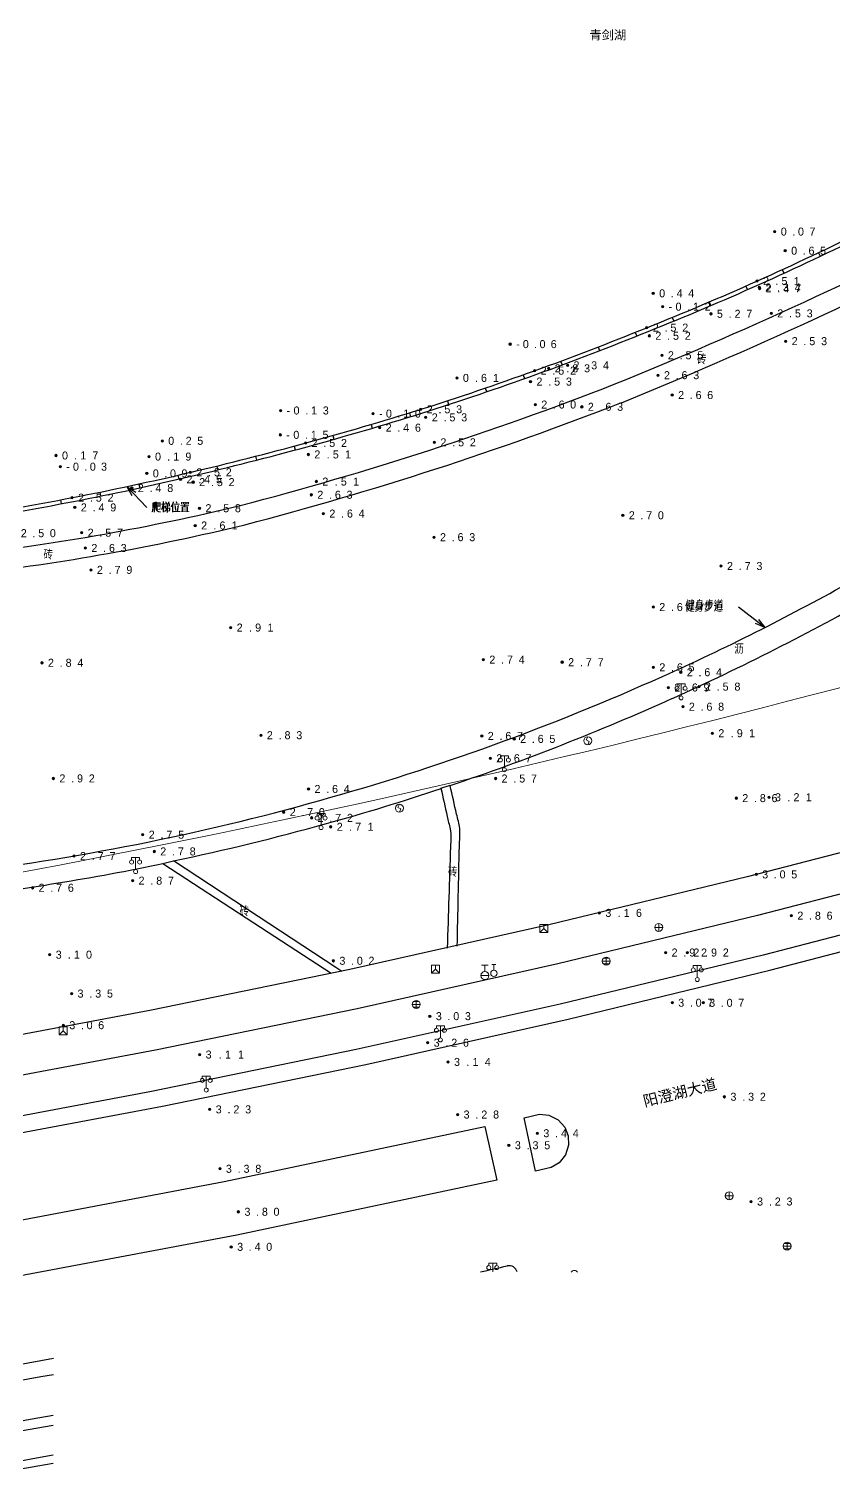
# Model space of a CAD drawing. Header units: metres. Extents: x 342272 to 345188, y 671156 to 672490.
# Drawn here: x 343589.8 to 343690.4, y 671171.1 to 671352.6 of the extents above; entities that cross this region are included whole.
import ezdxf
from ezdxf.enums import TextEntityAlignment as Align

# ---------------------------------------------------------------- set-up
doc = ezdxf.new("R2010")
doc.units = ezdxf.units.M
doc.header["$LTSCALE"] = 0.5
doc.header["$MEASUREMENT"] = 0
doc.layers.add('00-地形', color=251, linetype='Continuous')
doc.layers.add('00-现状标高', color=2, linetype='Continuous', lineweight=0, plot=False)
doc.layers.add('地块线', color=7, linetype='Continuous', lineweight=0, plot=False)
doc.layers.add('公共设施纪念物', color=8, linetype='Continuous', lineweight=0)
doc.layers.add('通讯及其他管线设施', color=252, linetype='Continuous', lineweight=0)
doc.styles.add('中等线体3.5', font='simhei.ttf', dxfattribs={"height": 2.75})
doc.styles.add('左斜等线体4.0', font='', dxfattribs={"height": 2.25})
doc.styles.add('正等线体2.0', font='MCS_Chinese1.shx', dxfattribs={"height": 2, "bigfont": 'MCS_Chinese1big.shx'})
doc.styles.add('细等线体2.5', font='MCS_Chinese1.shx', dxfattribs={"height": 2.5, "bigfont": 'MCS_Chinese1big.shx'})
doc.styles.get('左斜等线体4.0').set_extended_font_data('黑体', italic=True)

# ---------------------------------------------------------------- blocks, each defined once
blk = doc.blocks.new('155210_1')
at = {"layer": '公共设施纪念物', "lineweight": 0}
for p, q in [((-1, 2.9), (-1, 3.5)), ((-1, 3.5), (1, 3.5)), ((0, 0.5), (0, 3.5)), ((1, 3.5), (1, 2.9))]:
    blk.add_line(p, q, dxfattribs=at)
for centre in [(-1, 2.4), (0, 0), (1, 2.4)]:
    blk.add_circle(centre, 0.5, dxfattribs=at)
blk = doc.blocks.new('174201')
at = {"layer": '通讯及其他管线设施', "linetype": 'Continuous', "lineweight": 0}
for p, q in [((-1, 0), (1, 0)), ((-0.7, 0.7), (0.7, 0.7)), ((0, -1), (0, 1)), ((-0.7, -0.7), (0.7, -0.7))]:
    blk.add_line(p, q, dxfattribs=at)
blk.add_circle((0, 0), 1, dxfattribs=at)
blk = doc.blocks.new('174700')
at = {"layer": '通讯及其他管线设施', "linetype": 'Continuous', "lineweight": 0}
for p, q in [((0, 1), (-0.38, 0.18)), ((-0.38, 0.18), (0.38, -0.18)), ((0, -1), (0.38, -0.18))]:
    blk.add_line(p, q, dxfattribs=at)
blk.add_circle((0, 0), 1, dxfattribs=at)
blk = doc.blocks.new('175200')
at = {"layer": '通讯及其他管线设施', "lineweight": 0}
for p, q in [((-1, 0), (1, 0)), ((-0.8, 2.6), (0.8, 2.6)), ((0, 1), (0, 2.6))]:
    blk.add_line(p, q, dxfattribs=at)
blk.add_circle((0, 0), 1, dxfattribs=at)
blk = doc.blocks.new('175300')
at = {"layer": '通讯及其他管线设施', "lineweight": 0}
for p, q in [((-0.5, 2.2), (0.5, 2.2)), ((0, 0.8), (0, 2.2))]:
    blk.add_line(p, q, dxfattribs=at)
blk.add_circle((0, 0), 0.8, dxfattribs=at)
blk = doc.blocks.new('174200')
at = {"layer": '通讯及其他管线设施', "lineweight": 0}
for p, q in [((-1, 0), (1, 0)), ((0, 1), (0, -1))]:
    blk.add_line(p, q, dxfattribs=at)
blk.add_circle((0, 0), 1, dxfattribs=at)
blk = doc.blocks.new('174602')
at = {"layer": '通讯及其他管线设施', "lineweight": 0}
for p, q in [((-1, 1), (-1, -1)), ((1, 1), (-1, 1)), ((-1, -1), (0, 0)), ((0, 0), (0, 1)), ((0, 0), (1, -1)), ((1, -1), (1, 1)), ((-1, -1), (1, -1))]:
    blk.add_line(p, q, dxfattribs=at)
blk = doc.blocks.new('213400_1')
at = {"layer": '00-现状标高', "linetype": 'Continuous', "lineweight": 0}
h = blk.add_hatch(color=256, dxfattribs=at)
edge = h.paths.add_edge_path()
edge.add_arc((0, 0), 0.3, 0, 360)
blk.add_circle((0, 0), 0.3, dxfattribs=at)

msp = doc.modelspace()

# ---------------------------------------------------------------- linework, layer by layer
at = {"layer": '00-地形', "lineweight": -3}
for p, q in [((343688.44, 671324.66), (343688.65, 671324.21)), ((343683.92, 671322.54), (343684.13, 671322.09)), ((343679.36, 671320.49), (343679.57, 671320.03)), ((343674.79, 671318.5), (343674.98, 671318.04)), ((343666.99, 671315.29), (343666.99, 671315.29)), ((343670.18, 671316.58), (343670.37, 671316.12)), ((343665.54, 671314.71), (343665.73, 671314.24)), ((343660.9, 671312.88), (343661.08, 671312.41)), ((343656.23, 671311.11), (343656.4, 671310.64)), ((343651.54, 671309.4), (343651.71, 671308.93)), ((343642.09, 671306.17), (343642.24, 671305.69)), ((343646.82, 671307.75), (343646.99, 671307.28)), ((343637.33, 671304.65), (343637.48, 671304.17)), ((343638.75, 671305.09), (343638.75, 671305.09)), ((343632.55, 671303.21), (343632.69, 671302.73)), ((343622.94, 671300.5), (343623.07, 671300.02)), ((343627.75, 671301.83), (343627.89, 671301.35)), ((343618.11, 671299.23), (343618.23, 671298.74)), ((343609.97, 671297.22), (343609.97, 671297.22)), ((343613.26, 671298.01), (343613.38, 671297.53)), ((343602.06, 671295.42), (343604.53, 671292.81)), ((343602.69, 671294.3), (343602.06, 671295.42)), ((343602.06, 671295.42), (343603.14, 671294.73)), ((343603.54, 671295.76), (343603.64, 671295.27)), ((343608.41, 671296.86), (343608.52, 671296.37)), ((343593.75, 671293.77), (343593.84, 671293.28)), ((343598.65, 671294.73), (343598.75, 671294.24)), ((343681.74, 671277.83), (343678.45, 671280.39)), ((343680.94, 671278.84), (343681.74, 671277.83)), ((343681.74, 671277.83), (343680.56, 671278.35)), ((343668.95, 671271.72), (343668.95, 671271.73)), ((343668.95, 671271.72), (343668.95, 671271.72)), ((343670.18, 671268.98), (343670.18, 671268.98)), ((343641.27, 671257.74), (343642.41, 671258.12)), ((343626.16, 671256.22), (343626.16, 671256.23)), ((343626.16, 671256.23), (343626.16, 671256.23)), ((343626.97, 671253.33), (343626.97, 671253.33)), ((343704.21, 671253.1), (343679.54, 671246.68)), ((343606.53, 671248.36), (343607.88, 671248.67)), ((343606.53, 671248.36), (343617.9, 671240.92)), ((343618.46, 671241.71), (343607.88, 671248.67)), ((343705.71, 671248.33), (343680.84, 671241.85)), ((343679.54, 671246.68), (343654.76, 671240.68)), ((343706.81, 671243.48), (343681.55, 671236.91)), ((343617.9, 671240.92), (343627.55, 671234.64)), ((343628.15, 671235.36), (343618.46, 671241.71)), ((343654.76, 671240.68), (343629.88, 671235.12)), ((343680.84, 671241.85), (343655.86, 671235.81)), ((343682.36, 671235.02), (343707.45, 671241.55)), ((343628.89, 671234.87), (343628.15, 671235.36)), ((343655.86, 671235.81), (343630.79, 671230.2)), ((343681.55, 671236.91), (343656.17, 671230.78)), ((343629.88, 671235.12), (343604.92, 671229.98)), ((343657.17, 671228.91), (343682.36, 671235.02)), ((343604.92, 671229.98), (343579.89, 671225.28)), ((343630.79, 671230.2), (343605.63, 671225.03)), ((343656.17, 671230.78), (343630.7, 671225.09)), ((343631.88, 671223.25), (343657.17, 671228.91)), ((343605.63, 671225.03), (343580.4, 671220.3)), ((343630.7, 671225.09), (343605.13, 671219.85)), ((343606.5, 671218.03), (343631.88, 671223.25)), ((343605.13, 671219.85), (343579.5, 671215.05)), ((343581.04, 671213.25), (343606.5, 671218.03)), ((343651.67, 671216.58), (343653.6, 671217.04)), ((343653.6, 671217.04), (343654.77, 671216.91)), ((343614.21, 671208.6), (343646.74, 671215.49)), ((343646.74, 671215.49), (343648.25, 671208.78)), ((343653.07, 671209.91), (343651.67, 671216.58)), ((343654.77, 671216.91), (343655.9, 671216.34)), ((343655.9, 671216.34), (343656.74, 671215.41)), ((343656.74, 671215.41), (343657.18, 671214.32)), ((343657.18, 671214.32), (343657.23, 671213.14)), ((343656.84, 671211.94), (343656.05, 671210.96)), ((343657.23, 671213.14), (343656.84, 671211.94)), ((343655.03, 671210.36), (343653.07, 671209.91)), ((343656.05, 671210.96), (343655.03, 671210.36)), ((343581.52, 671202.43), (343614.21, 671208.6)), ((343648.25, 671208.78), (343615.77, 671201.92)), ((343615.77, 671201.92), (343583.13, 671195.77)), ((343587.76, 671178.52), (343589.94, 671178.91)), ((343589.94, 671178.91), (343592.12, 671179.31)), ((343592.12, 671179.31), (343592.85, 671179.44)), ((343550.68, 671171.08), (343592.84, 671178.16)), ((343590.73, 671174.04), (343588.54, 671173.65)), ((343592.84, 671174.42), (343590.73, 671174.04)), ((343590.9, 671173.04), (343587.39, 671172.42)), ((343592.83, 671173.38), (343590.9, 671173.04))]:
    msp.add_line(p, q, dxfattribs=at)
for centre, radius, start, end in [((343450.26, 671831.46), 564.81, 292.1179, 297.3617), ((343450.25, 671831.47), 567.29, 292.1162, 297.3636), ((343534.57, 671647.72), 357.83, 291.7191, 296.5239), ((343534.57, 671647.72), 358.33, 291.7191, 296.5239), ((343524.03, 671666.89), 379.55, 287.5923, 292.1254), ((343524.03, 671666.89), 380.05, 287.5923, 292.1254), ((343509.46, 671701.93), 422.56, 284.6293, 291.294), ((343511.58, 671713.53), 427.78, 283.2964, 287.294), ((343511.58, 671713.53), 428.28, 283.2964, 287.294), ((343509.46, 671701.93), 425.03, 284.6262, 291.2964), ((343525.25, 671656.03), 368.67, 278.6075, 283.2854), ((343525.25, 671656.03), 369.17, 278.6075, 283.2854), ((343549.28, 671570.07), 284.97, 276.6103, 283.5786), ((343549.28, 671570.07), 287.44, 276.6103, 283.5831), ((343549.62, 671538.06), 291.85, 294.1343, 299.1882), ((343549.63, 671538.06), 294.85, 294.1344, 299.6702), ((343545.59, 671545.5), 300.28, 285.5644, 294.2555), ((343545.59, 671545.5), 303.29, 288.6189, 294.2554), ((343545.59, 671545.5), 303.29, 285.5645, 288.3921), ((343544.5, 671547.23), 302.25, 276.7315, 285.6745), ((343541.48, 671562.23), 320.51, 281.9568, 285.4703), ((343544.5, 671547.23), 305.26, 276.7316, 281.7266), ((343326.8, 672638.52), 1476.16, 282.49659, 282.63002), ((343649.79, 671197.07), 1.03, 14.1416, 102.6636), ((343326.9, 672638.07), 1475.7, 278.40504, 280.38299), ((343318.1, 672693.23), 1533.52, 278.4194, 280.32111)]:
    msp.add_arc(centre, radius, start, end, dxfattribs=at)
for points, knots in [([(343641.27, 671257.74), (343641.53, 671256.58), (343641.79, 671255.41), (343642.05, 671254.24), (343642.17, 671253.72), (343642.31, 671253.2), (343642.42, 671252.67), (343642.57, 671251.93), (343642.49, 671251.18), (343642.47, 671250.44), (343642.33, 671246.21), (343642.19, 671241.98), (343642.06, 671237.75)], [0, 0, 0, 0, 0.178092, 0.178092, 0.178092, 0.258515, 0.258515, 0.258515, 0.369296, 0.369296, 0.369296, 1, 1, 1, 1]), ([(343643.31, 671238), (343643.4, 671242.17), (343643.49, 671246.34), (343643.58, 671250.51), (343643.6, 671251.25), (343643.71, 671251.99), (343643.62, 671252.73), (343643.56, 671253.33), (343643.36, 671253.92), (343643.23, 671254.51), (343642.96, 671255.7), (343642.69, 671256.89), (343642.42, 671258.08)], [0, 0, 0, 0, 0.619125, 0.619125, 0.619125, 0.728764, 0.728764, 0.728764, 0.818966, 0.818966, 0.818966, 1, 1, 1, 1])]:
    msp.add_open_spline(points, degree=3, knots=knots, dxfattribs=at)
at = {"layer": '公共设施纪念物', "lineweight": 0}
for p, q in [((343647.25, 671198.11), (343647.25, 671198.41)), ((343647.25, 671198.41), (343648.25, 671198.41)), ((343647.75, 671197.33), (343647.75, 671198.41)), ((343648.25, 671198.41), (343648.25, 671198.11))]:
    msp.add_line(p, q, dxfattribs=at)
for centre in [(343647.25, 671197.86), (343648.25, 671197.86)]:
    msp.add_circle(centre, 0.25, dxfattribs=at)
at = {"layer": '地块线', "lineweight": 0}
msp.add_arc((343320.23, 672676.03), 1453.81, 272.12325, 288.30935, dxfattribs=at)
at = {"layer": '通讯及其他管线设施', "lineweight": 0}
msp.add_arc((343657.95, 671197.01), 0.5, 36.5135, 143.2792, dxfattribs=at)

# ---------------------------------------------------------------- block references
at = {"layer": '00-现状标高', "lineweight": 0, "xscale": 0.5, "yscale": 0.5, "zscale": 0.5}
for p in [(343682.98, 671327.29), (343684.28, 671324.9), (343680.76, 671321.11), (343667.79, 671319.58), (343681.04, 671320.31), (343681.09, 671320.19), (343668.96, 671317.91), (343675, 671317.02), (343682.54, 671317.07), (343666.99, 671315.29), (343649.92, 671313.23), (343667.31, 671314.27), (343684.34, 671313.6), (343668.88, 671311.84), (343652.98, 671309.92), (343654.73, 671310.22), (343657.09, 671310.59), (343643.27, 671309.01), (343652.46, 671308.55), (343668.39, 671309.35), (343670.16, 671306.88), (343621.24, 671304.94), (343632.79, 671304.55), (343638.75, 671305.09), (343639.38, 671304.08), (343653.06, 671305.68), (343658.88, 671305.4), (343633.62, 671302.79), (343606.46, 671301.15), (343621.21, 671301.9), (343624.36, 671300.89), (343640.46, 671300.96), (343593.19, 671299.32), (343604.81, 671299.19), (343624.71, 671299.45), (343593.72, 671297.92), (343604.53, 671297.08), (343609.97, 671297.22), (343602.66, 671295.25), (343608.74, 671296.34), (343610.32, 671295.99), (343625.71, 671296.07), (343595.2, 671294.05), (343625.08, 671294.41), (343595.54, 671292.83), (343611.11, 671292.73), (343626.59, 671292.06), (343664, 671291.86), (343596.39, 671289.67), (343610.57, 671290.57), (343596.86, 671287.76), (343640.41, 671289.11), (343597.55, 671285.03), (343676.26, 671285.51), (343667.8, 671280.38), (343615.01, 671277.82), (343591.43, 671273.42), (343646.57, 671273.83), (343656.42, 671273.5), (343667.81, 671272.85), (343671.24, 671272.24), (343669.68, 671270.33), (343673.51, 671270.45), (343671.5, 671267.93), (343618.78, 671264.37), (343646.38, 671264.29), (343675.18, 671264.62), (343650.42, 671263.91), (343647.44, 671261.49), (343592.86, 671258.97), (343648.1, 671258.97), (343624.73, 671257.65), (343678.17, 671256.51), (343682.26, 671256.62), (343621.64, 671254.76), (343625.11, 671254.05), (343604.02, 671251.94), (343627.51, 671252.93), (343605.46, 671249.85), (343595.44, 671249.28), (343602.75, 671246.2), (343680.66, 671246.98), (343590.26, 671245.31), (343661.07, 671242.17), (343685.05, 671241.82), (343592.4, 671236.95), (343669.34, 671237.22), (343672.06, 671237.22), (343627.84, 671236.19), (343595.13, 671232.09), (343670.17, 671230.95), (343674.04, 671230.95), (343594.1, 671228.14), (343639.89, 671229.27), (343639.62, 671225.95), (343611.13, 671224.47), (343642.16, 671223.56), (343676.69, 671219.2), (343612.39, 671217.62), (343643.36, 671216.98), (343653.32, 671214.65), (343649.76, 671213.14), (343613.66, 671210.21), (343680.02, 671206.11), (343615.98, 671204.83), (343615.07, 671200.45)]:
    msp.add_blockref('213400_1', p, dxfattribs=at)
at = {"layer": '公共设施纪念物', "lineweight": 0, "xscale": 0.5, "yscale": 0.5, "zscale": 0.5}
for p in [(343671.28, 671269.04), (343649.2, 671260.07), (343626.3, 671252.83), (343603.13, 671247.33), (343673.3, 671233.85), (343641.21, 671226.31), (343611.95, 671220.04)]:
    msp.add_blockref('155210_1', p, dxfattribs=at)
at = {"layer": '通讯及其他管线设施', "lineweight": 0, "xscale": 0.5, "yscale": 0.5, "zscale": 0.5}
for name, p in [('174700', (343659.62, 671263.69)), ('174700', (343636.08, 671255.26)), ('174602', (343654.11, 671240.22)), ('174200', (343668.48, 671240.37)), ('174602', (343640.58, 671235.13)), ('175200', (343646.76, 671234.35)), ('175300', (343647.89, 671234.63)), ('174201', (343661.93, 671236.15)), ('174201', (343638.19, 671230.74)), ('174602', (343594.09, 671227.45)), ('174200', (343677.29, 671206.83)), ('174201', (343684.52, 671200.54))]:
    msp.add_blockref(name, p, dxfattribs=at)

# ---------------------------------------------------------------- texts
at = {"layer": '00-地形', "lineweight": -3, "style": '左斜等线体4.0', "oblique": 345}
msp.add_text('青剑湖', height=1.125, dxfattribs=at).set_placement((343659.82, 671351.3))
at = {"layer": '00-地形', "lineweight": -3, "style": '细等线体2.5'}
for s, p in [('砖', (343673.25, 671310.7)), ('爬梯位置', (343605.08, 671292.2)), ('砖', (343591.62, 671286.31)), ('健身步道', (343671.75, 671279.79)), ('健身步道', (343671.83, 671280)), ('沥', (343677.92, 671274.54)), ('砖', (343642.15, 671246.67)), ('砖', (343616.13, 671241.77))]:
    msp.add_text(s, height=1.25, dxfattribs=at).set_placement(p)
msp.add_text('爬梯位置', height=1.25, dxfattribs=at).set_placement((343605.16, 671293.45), align=Align.TOP_LEFT)
at = {"layer": '00-地形', "lineweight": -3, "style": '中等线体3.5'}
msp.add_text('阳澄湖大道', height=1.375, rotation=13.91, dxfattribs=at).set_placement((343666.73, 671217.95))
at = {"layer": '00-现状标高', "lineweight": 0, "char_height": 1, "attachment_point": 4, "line_spacing_factor": 0.722892, "style": '正等线体2.0'}
for s, insert in [('\\T1.927;0.07', (343683.73, 671327.29)), ('\\T1.940;0.65', (343685.03, 671324.9)), ('\\T2.069;2.51', (343681.51, 671321.11)), ('\\T1.979;2.34', (343681.79, 671320.31)), ('\\T1.979;2.47', (343681.84, 671320.19)), ('\\T1.952;0.44', (343668.54, 671319.58)), ('\\T1.962;-0.12', (343669.71, 671317.91)), ('\\T1.979;5.27', (343675.75, 671317.02)), ('\\T1.979;2.53', (343683.29, 671317.07)), ('\\T1.979;2.52', (343667.74, 671315.29)), ('\\T1.875;-0.06', (343650.67, 671313.23)), ('\\T1.979;2.52', (343668.06, 671314.27)), ('\\T1.979;2.53', (343685.09, 671313.6)), ('\\T1.979;2.55', (343669.63, 671311.84)), ('\\T1.979;2.52', (343653.73, 671309.92)), ('\\T1.979;2.83', (343655.48, 671310.21)), ('\\T1.979;2.34', (343657.84, 671310.58)), ('\\T1.966;2.63', (343669.14, 671309.35)), ('\\T2.022;0.61', (343644.02, 671309.01)), ('\\T1.979;2.53', (343653.21, 671308.55)), ('\\T1.940;2.60', (343653.81, 671305.68)), ('\\T1.952;2.66', (343670.91, 671306.87)), ('\\T1.962;-0.13', (343621.99, 671304.94)), ('\\T1.941;-0.10', (343633.54, 671304.55)), ('\\T1.979;2.53', (343639.5, 671305.09)), ('\\T1.979;2.53', (343640.13, 671304.08)), ('\\T1.966;2.63', (343659.63, 671305.4)), ('\\T1.962;-0.15', (343621.96, 671301.9)), ('\\T1.966;2.46', (343634.37, 671302.79)), ('\\T1.952;0.25', (343607.21, 671301.15)), ('\\T1.979;2.52', (343625.11, 671300.88)), ('\\T1.979;2.52', (343641.21, 671300.96)), ('\\T2.037;0.17', (343593.94, 671299.32)), ('\\T2.037;0.19', (343605.56, 671299.18)), ('\\T2.069;2.51', (343625.46, 671299.45)), ('\\T1.884;-0.03', (343594.47, 671297.92)), ('\\T1.927;0.09', (343605.28, 671297.08)), ('\\T1.979;2.52', (343610.72, 671297.22)), ('\\T1.979;2.48', (343603.41, 671295.25)), ('\\T1.979;2.45', (343609.49, 671296.34)), ('\\T1.979;2.52', (343611.07, 671295.99)), ('\\T2.069;2.51', (343626.46, 671296.06)), ('\\T1.979;2.52', (343595.95, 671294.05)), ('\\T1.979;2.49', (343596.29, 671292.83)), ('\\T1.979;2.58', (343611.86, 671292.73)), ('\\T1.966;2.63', (343625.83, 671294.41)), ('\\T1.966;2.64', (343627.34, 671292.06)), ('\\T1.952;2.70', (343664.75, 671291.85)), ('\\T1.952;2.50', (343588.79, 671289.61)), ('\\T1.979;2.57', (343597.14, 671289.67)), ('\\T2.053;2.61', (343611.32, 671290.57)), ('\\T1.966;2.63', (343641.16, 671289.11)), ('\\T1.966;2.63', (343597.61, 671287.76)), ('\\T1.979;2.73', (343677.01, 671285.51)), ('\\T1.979;2.79', (343598.3, 671285.03)), ('\\T1.966;2.67', (343668.55, 671280.38)), ('\\T2.069;2.91', (343615.76, 671277.82)), ('\\T1.979;2.84', (343592.18, 671273.42)), ('\\T1.979;2.74', (343647.32, 671273.82)), ('\\T1.979;2.77', (343657.17, 671273.5)), ('\\T1.966;2.65', (343668.56, 671272.85)), ('\\T1.966;2.64', (343671.99, 671272.24)), ('\\T1.966;2.69', (343670.43, 671270.33)), ('\\T1.979;2.58', (343674.26, 671270.44)), ('\\T1.966;2.68', (343672.25, 671267.93)), ('\\T1.979;2.83', (343619.53, 671264.37)), ('\\T1.966;2.67', (343647.13, 671264.28)), ('\\T1.966;2.65', (343651.17, 671263.91)), ('\\T2.069;2.91', (343675.93, 671264.62)), ('\\T1.966;2.67', (343648.19, 671261.49)), ('\\T1.979;2.92', (343593.61, 671258.97)), ('\\T1.979;2.57', (343648.85, 671258.96)), ('\\T1.966;2.64', (343625.48, 671257.65)), ('\\T1.966;2.86', (343678.92, 671256.51)), ('\\T2.069;3.21', (343683.01, 671256.62)), ('\\T1.952;2.70', (343622.39, 671254.76)), ('\\T1.979;2.72', (343625.86, 671254.05)), ('\\T2.069;2.71', (343628.26, 671252.93)), ('\\T1.979;2.75', (343604.77, 671251.94)), ('\\T1.979;2.77', (343596.19, 671249.28)), ('\\T1.979;2.78', (343606.21, 671249.85)), ('\\T1.979;2.87', (343603.5, 671246.2)), ('\\T1.952;3.05', (343681.41, 671246.98)), ('\\T1.966;2.76', (343591.01, 671245.31)), ('\\T2.053;3.16', (343661.82, 671242.17)), ('\\T1.966;2.86', (343685.8, 671241.82)), ('\\T2.037;3.10', (343593.15, 671236.95)), ('\\T1.979;2.92', (343670.09, 671237.22)), ('\\T1.979;2.92', (343672.81, 671237.22)), ('\\T1.952;3.02', (343628.59, 671236.19)), ('\\T1.979;3.35', (343595.88, 671232.09)), ('\\T1.952;3.03', (343640.64, 671229.27)), ('\\T1.952;3.07', (343670.92, 671230.95)), ('\\T1.952;3.07', (343674.79, 671230.94)), ('\\T1.940;3.06', (343594.85, 671228.14)), ('\\T1.966;3.26', (343640.37, 671225.95)), ('\\T2.176;3.11', (343611.88, 671224.47)), ('\\T2.069;3.14', (343642.91, 671223.55)), ('\\T1.979;3.32', (343677.44, 671219.2)), ('\\T1.979;3.23', (343613.14, 671217.62)), ('\\T1.979;3.28', (343644.11, 671216.98)), ('\\T1.979;3.35', (343650.51, 671213.14)), ('\\T1.979;3.44', (343654.07, 671214.64)), ('\\T1.979;3.38', (343614.41, 671210.2)), ('\\T1.979;3.23', (343680.77, 671206.11)), ('\\T1.952;3.80', (343616.73, 671204.83)), ('\\T1.952;3.40', (343615.82, 671200.45))]:
    msp.add_mtext(s, dxfattribs=dict(at, insert=insert))

doc.saveas('drawing.dxf')
